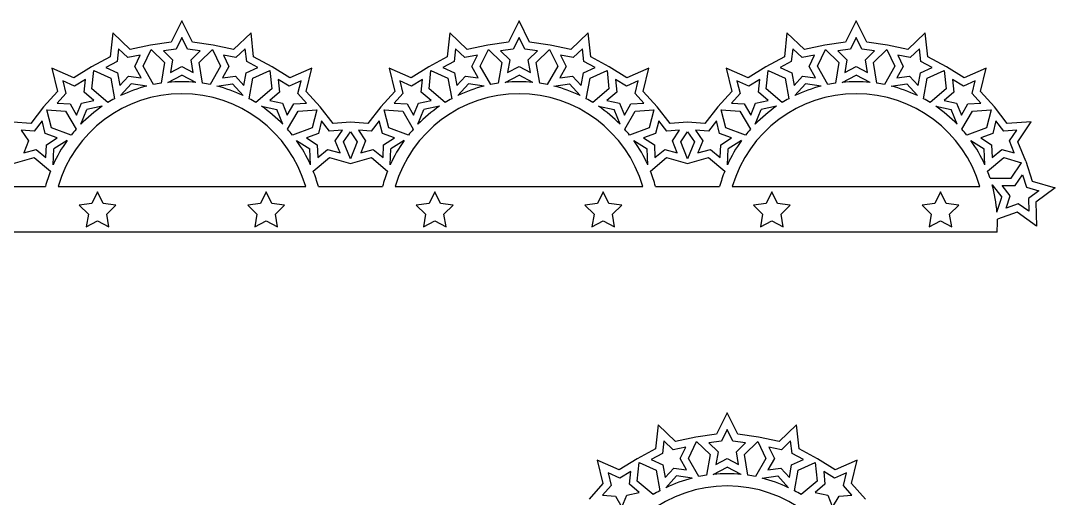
# Model space of a CAD drawing. Extents: x 129 to 581, y 103 to 417.
# Drawn here: x 378.8 to 549.2, y 338.4 to 417.1 of the extents above; entities that cross this region are included whole.
import ezdxf

# ---------------------------------------------------------------- set-up
doc = ezdxf.new("R2010")
doc.units = 0
doc.layers.get('0').update_dxf_attribs({"linetype": 'CONTINUOUS'})

msp = doc.modelspace()

# ---------------------------------------------------------------- linework, layer by layer
for p, q in [((405.306747, 417.074824), (403.553873, 413.523112)), ((407.059622, 413.523112), (405.306747, 417.074824)), ((460.833878, 417.074824), (459.081004, 413.523112)), ((462.586752, 413.523112), (460.833878, 417.074824)), ((516.361009, 417.074824), (514.608134, 413.523112)), ((518.113883, 413.523112), (516.361009, 417.074824)), ((393.914187, 415.066008), (393.481781, 411.128973)), ((396.776107, 412.328009), (393.914187, 415.066008)), ((405.306747, 414.298223), (404.369895, 412.399954)), ((406.243599, 412.399954), (405.306747, 414.298223)), ((416.699308, 415.066008), (413.837388, 412.328009)), ((417.131714, 411.128973), (416.699308, 415.066008)), ((449.441318, 415.066008), (449.008912, 411.128973)), ((452.303237, 412.328009), (449.441318, 415.066008)), ((460.833878, 414.298223), (459.897026, 412.399954)), ((461.77073, 412.399954), (460.833878, 414.298223)), ((472.226438, 415.066008), (469.364519, 412.328009)), ((472.658845, 411.128973), (472.226438, 415.066008)), ((504.968448, 415.066008), (504.536042, 411.128973)), ((507.830368, 412.328009), (504.968448, 415.066008)), ((516.361009, 414.298223), (515.424157, 412.399954)), ((517.297861, 412.399954), (516.361009, 414.298223)), ((527.753569, 415.066008), (524.891649, 412.328009)), ((528.185975, 411.128973), (527.753569, 415.066008)), ((394.86384, 412.456857), (394.632734, 410.352645)), ((396.393439, 410.99349), (394.86384, 412.456857)), ((400.146918, 413.028053), (396.776107, 412.328009)), ((403.553873, 413.523112), (400.146918, 413.028053)), ((404.369895, 412.399954), (402.275031, 412.095552)), ((408.338464, 412.095552), (406.243599, 412.399954)), ((410.466577, 413.028053), (407.059622, 413.523112)), ((413.837388, 412.328009), (410.466577, 413.028053)), ((415.749654, 412.456857), (414.220055, 410.99349)), ((415.980761, 410.352645), (415.749654, 412.456857)), ((450.390971, 412.456857), (450.159864, 410.352645)), ((451.92057, 410.99349), (450.390971, 412.456857)), ((455.674049, 413.028053), (452.303237, 412.328009)), ((459.081004, 413.523112), (455.674049, 413.028053)), ((459.897026, 412.399954), (457.802162, 412.095552)), ((463.865595, 412.095552), (461.77073, 412.399954)), ((465.993708, 413.028053), (462.586752, 413.523112)), ((469.364519, 412.328009), (465.993708, 413.028053)), ((471.276785, 412.456857), (469.747186, 410.99349)), ((471.507892, 410.352645), (471.276785, 412.456857)), ((505.918102, 412.456857), (505.686995, 410.352645)), ((507.447701, 410.99349), (505.918102, 412.456857)), ((511.201179, 413.028053), (507.830368, 412.328009)), ((514.608134, 413.523112), (511.201179, 413.028053)), ((515.424157, 412.399954), (513.329292, 412.095552)), ((519.392725, 412.095552), (517.297861, 412.399954)), ((521.520838, 413.028053), (518.113883, 413.523112)), ((524.891649, 412.328009), (521.520838, 413.028053)), ((526.803916, 412.456857), (525.274317, 410.99349)), ((527.035022, 410.352645), (526.803916, 412.456857)), ((393.481781, 411.128973), (390.44961, 409.498522)), ((398.46608, 411.423932), (396.393439, 410.99349)), ((397.547007, 409.516991), (398.46608, 411.423932)), ((398.934461, 409.565442), (400.269165, 412.334755)), ((400.269165, 412.334755), (402.470537, 410.188947)), ((402.275031, 412.095552), (403.790889, 410.617956)), ((406.822606, 410.617956), (408.338464, 412.095552)), ((408.142958, 410.188947), (410.34433, 412.334755)), ((410.34433, 412.334755), (411.679034, 409.565442)), ((412.147415, 411.423932), (413.066488, 409.516991)), ((414.220055, 410.99349), (412.147415, 411.423932)), ((420.163884, 409.498522), (417.131714, 411.128973)), ((449.008912, 411.128973), (445.976741, 409.498522)), ((453.99321, 411.423932), (451.92057, 410.99349)), ((453.074137, 409.516991), (453.99321, 411.423932)), ((454.461592, 409.565442), (455.796296, 412.334755)), ((455.796296, 412.334755), (457.997668, 410.188947)), ((457.802162, 412.095552), (459.31802, 410.617956)), ((462.349736, 410.617956), (463.865595, 412.095552)), ((463.670088, 410.188947), (465.87146, 412.334755)), ((465.87146, 412.334755), (467.206164, 409.565442)), ((467.674546, 411.423932), (468.593619, 409.516991)), ((469.747186, 410.99349), (467.674546, 411.423932)), ((475.691015, 409.498522), (472.658845, 411.128973)), ((504.536042, 411.128973), (501.503872, 409.498522)), ((509.520341, 411.423932), (507.447701, 410.99349)), ((508.601268, 409.516991), (509.520341, 411.423932)), ((509.988722, 409.565442), (511.323426, 412.334755)), ((511.323426, 412.334755), (513.524799, 410.188947)), ((513.329292, 412.095552), (514.84515, 410.617956)), ((517.876867, 410.617956), (519.392725, 412.095552)), ((519.197219, 410.188947), (521.398591, 412.334755)), ((521.398591, 412.334755), (522.733295, 409.565442)), ((523.201676, 411.423932), (524.120749, 409.516991)), ((525.274317, 410.99349), (523.201676, 411.423932)), ((531.218146, 409.498522), (528.185975, 411.128973)), ((387.521513, 407.687811), (383.895738, 409.281853)), ((383.895738, 409.281853), (384.835954, 405.434359)), ((390.44961, 409.498522), (387.521513, 407.687811)), ((394.632734, 410.352645), (392.768317, 409.350115)), ((392.768317, 409.350115), (394.698125, 408.480083)), ((398.596862, 407.678807), (397.547007, 409.516991)), ((400.650725, 406.560449), (398.934461, 409.565442)), ((402.470537, 410.188947), (401.885545, 406.778181)), ((403.790889, 410.617956), (403.433044, 408.531556)), ((403.433044, 408.531556), (405.306747, 409.51662)), ((405.306747, 409.51662), (407.180451, 408.531556)), ((407.180451, 408.531556), (406.822606, 410.617956)), ((408.72795, 406.778181), (408.142958, 410.188947)), ((411.679034, 409.565442), (409.96277, 406.560449)), ((413.066488, 409.516991), (412.016632, 407.678807)), ((415.91537, 408.480083), (417.845178, 409.350115)), ((417.845178, 409.350115), (415.980761, 410.352645)), ((423.091982, 407.687811), (420.163884, 409.498522)), ((426.717757, 409.281853), (423.091982, 407.687811)), ((425.777541, 405.434359), (426.717757, 409.281853)), ((439.422868, 409.281853), (440.363085, 405.434359)), ((443.048644, 407.687811), (439.422868, 409.281853)), ((445.976741, 409.498522), (443.048644, 407.687811)), ((450.159864, 410.352645), (448.295447, 409.350115)), ((448.295447, 409.350115), (450.225256, 408.480083)), ((454.123993, 407.678807), (453.074137, 409.516991)), ((456.177856, 406.560449), (454.461592, 409.565442)), ((457.997668, 410.188947), (457.412676, 406.778181)), ((459.31802, 410.617956), (458.960174, 408.531556)), ((458.960174, 408.531556), (460.833878, 409.51662)), ((460.833878, 409.51662), (462.707582, 408.531556)), ((462.707582, 408.531556), (462.349736, 410.617956)), ((464.25508, 406.778181), (463.670088, 410.188947)), ((467.206164, 409.565442), (465.4899, 406.560449)), ((468.593619, 409.516991), (467.543763, 407.678807)), ((471.4425, 408.480083), (473.372309, 409.350115)), ((473.372309, 409.350115), (471.507892, 410.352645)), ((478.619112, 407.687811), (475.691015, 409.498522)), ((482.244888, 409.281853), (478.619112, 407.687811)), ((481.304671, 405.434359), (482.244888, 409.281853)), ((498.575774, 407.687811), (494.949999, 409.281853)), ((494.949999, 409.281853), (495.890215, 405.434359)), ((501.503872, 409.498522), (498.575774, 407.687811)), ((505.686995, 410.352645), (503.822578, 409.350115)), ((503.822578, 409.350115), (505.752386, 408.480083)), ((509.651124, 407.678807), (508.601268, 409.516991)), ((511.704986, 406.560449), (509.988722, 409.565442)), ((513.524799, 410.188947), (512.939806, 406.778181)), ((514.84515, 410.617956), (514.487305, 408.531556)), ((514.487305, 408.531556), (516.361009, 409.51662)), ((516.361009, 409.51662), (518.234713, 408.531556)), ((518.234713, 408.531556), (517.876867, 410.617956)), ((519.782211, 406.778181), (519.197219, 410.188947)), ((522.733295, 409.565442), (521.017031, 406.560449)), ((524.120749, 409.516991), (523.070894, 407.678807)), ((526.969631, 408.480083), (528.89944, 409.350115)), ((528.89944, 409.350115), (527.035022, 410.352645)), ((534.146243, 407.687811), (531.218146, 409.498522)), ((537.772018, 409.281853), (534.146243, 407.687811)), ((536.831802, 405.434359), (537.772018, 409.281853)), ((389.418781, 407.41626), (387.618356, 406.302892)), ((389.207347, 405.309981), (389.418781, 407.41626)), ((390.494557, 405.830047), (390.801607, 408.888846)), ((390.801607, 408.888846), (393.60413, 407.62536)), ((393.60413, 407.62536), (394.220968, 404.220208)), ((394.698125, 408.480083), (395.075451, 406.397118)), ((395.075451, 406.397118), (396.499245, 407.96362)), ((396.499245, 407.96362), (398.596862, 407.678807)), ((403.002037, 406.916662), (405.306747, 408.12832)), ((407.611457, 406.916662), (405.306747, 408.12832)), ((412.016632, 407.678807), (414.11425, 407.96362)), ((414.11425, 407.96362), (415.538044, 406.397118)), ((415.538044, 406.397118), (415.91537, 408.480083)), ((416.392527, 404.220208), (417.009365, 407.62536)), ((417.009365, 407.62536), (419.811888, 408.888846)), ((419.811888, 408.888846), (420.118938, 405.830047)), ((422.995139, 406.302892), (421.194714, 407.41626)), ((421.194714, 407.41626), (421.406148, 405.309981)), ((444.945912, 407.41626), (443.145487, 406.302892)), ((444.734478, 405.309981), (444.945912, 407.41626)), ((446.021687, 405.830047), (446.328738, 408.888846)), ((446.328738, 408.888846), (449.13126, 407.62536)), ((449.13126, 407.62536), (449.748098, 404.220208)), ((450.225256, 408.480083), (450.602582, 406.397118)), ((450.602582, 406.397118), (452.026376, 407.96362)), ((452.026376, 407.96362), (454.123993, 407.678807)), ((458.529168, 406.916662), (460.833878, 408.12832)), ((463.138588, 406.916662), (460.833878, 408.12832)), ((467.543763, 407.678807), (469.641381, 407.96362)), ((469.641381, 407.96362), (471.065174, 406.397118)), ((471.065174, 406.397118), (471.4425, 408.480083)), ((471.919658, 404.220208), (472.536496, 407.62536)), ((472.536496, 407.62536), (475.339018, 408.888846)), ((475.339018, 408.888846), (475.646069, 405.830047)), ((478.522269, 406.302892), (476.721844, 407.41626)), ((476.721844, 407.41626), (476.933278, 405.309981)), ((500.473042, 407.41626), (498.672617, 406.302892)), ((500.261608, 405.309981), (500.473042, 407.41626)), ((501.548818, 405.830047), (501.855868, 408.888846)), ((501.855868, 408.888846), (504.658391, 407.62536)), ((504.658391, 407.62536), (505.275229, 404.220208)), ((505.752386, 408.480083), (506.129712, 406.397118)), ((506.129712, 406.397118), (507.553506, 407.96362)), ((507.553506, 407.96362), (509.651124, 407.678807)), ((514.056299, 406.916662), (516.361009, 408.12832)), ((518.665719, 406.916662), (516.361009, 408.12832)), ((523.070894, 407.678807), (525.168511, 407.96362)), ((525.168511, 407.96362), (526.592305, 406.397118)), ((526.592305, 406.397118), (526.969631, 408.480083)), ((527.446788, 404.220208), (528.063626, 407.62536)), ((528.063626, 407.62536), (530.866149, 408.888846)), ((530.866149, 408.888846), (531.1732, 405.830047)), ((534.0494, 406.302892), (532.248975, 407.41626)), ((532.248975, 407.41626), (532.460409, 405.309981)), ((387.618356, 406.302892), (385.680502, 407.154854)), ((385.680502, 407.154854), (386.183016, 405.098499)), ((393.135085, 403.593274), (390.494557, 405.830047)), ((395.222764, 404.732202), (396.974071, 406.659045)), ((399.554202, 406.308716), (396.974071, 406.659045)), ((411.059293, 406.308716), (413.639423, 406.659045)), ((415.390731, 404.732202), (413.639423, 406.659045)), ((420.118938, 405.830047), (417.478409, 403.593274)), ((424.932993, 407.154854), (422.995139, 406.302892)), ((424.430479, 405.098499), (424.932993, 407.154854)), ((441.207633, 407.154854), (441.710146, 405.098499)), ((443.145487, 406.302892), (441.207633, 407.154854)), ((448.662216, 403.593274), (446.021687, 405.830047)), ((450.749894, 404.732202), (452.501202, 406.659045)), ((455.081332, 406.308716), (452.501202, 406.659045)), ((466.586424, 406.308716), (469.166554, 406.659045)), ((470.917862, 404.732202), (469.166554, 406.659045)), ((475.646069, 405.830047), (473.00554, 403.593274)), ((480.460124, 407.154854), (478.522269, 406.302892)), ((479.95761, 405.098499), (480.460124, 407.154854)), ((498.672617, 406.302892), (496.734763, 407.154854)), ((496.734763, 407.154854), (497.237277, 405.098499)), ((504.189347, 403.593274), (501.548818, 405.830047)), ((506.277025, 404.732202), (508.028333, 406.659045)), ((510.608463, 406.308716), (508.028333, 406.659045)), ((522.113554, 406.308716), (524.693685, 406.659045)), ((526.444992, 404.732202), (524.693685, 406.659045)), ((531.1732, 405.830047), (528.532671, 403.593274)), ((535.987254, 407.154854), (534.0494, 406.302892)), ((535.48474, 405.098499), (535.987254, 407.154854)), ((384.835954, 405.434359), (382.544293, 402.865173)), ((386.183016, 405.098499), (384.773922, 403.518761)), ((388.754057, 403.491934), (390.822585, 403.941724)), ((390.822585, 403.941724), (389.207347, 405.309981)), ((421.406148, 405.309981), (419.79091, 403.941724)), ((419.79091, 403.941724), (421.859438, 403.491934)), ((425.839573, 403.518761), (424.430479, 405.098499)), ((428.069202, 402.865173), (425.777541, 405.434359)), ((440.363085, 405.434359), (438.071424, 402.865173)), ((441.710146, 405.098499), (440.301053, 403.518761)), ((444.281188, 403.491934), (446.349715, 403.941724)), ((446.349715, 403.941724), (444.734478, 405.309981)), ((476.933278, 405.309981), (475.318041, 403.941724)), ((475.318041, 403.941724), (477.386568, 403.491934)), ((481.366703, 403.518761), (479.95761, 405.098499)), ((483.596332, 402.865173), (481.304671, 405.434359)), ((495.890215, 405.434359), (493.598554, 402.865173)), ((497.237277, 405.098499), (495.828183, 403.518761)), ((499.808318, 403.491934), (501.876846, 403.941724)), ((501.876846, 403.941724), (500.261608, 405.309981)), ((532.460409, 405.309981), (530.845171, 403.941724)), ((530.845171, 403.941724), (532.913699, 403.491934)), ((536.893834, 403.518761), (535.48474, 405.098499)), ((539.123463, 402.865173), (536.831802, 405.434359)), ((382.544293, 402.865173), (380.412081, 400.162193)), ((383.841221, 399.433307), (383.083583, 402.412655)), ((383.083583, 402.412655), (386.149231, 402.183886)), ((384.773922, 403.518761), (386.884918, 403.361231)), ((386.149231, 402.183886), (387.893499, 399.195061)), ((386.884918, 403.361231), (387.951904, 401.532937)), ((387.951904, 401.532937), (388.754057, 403.491934)), ((388.659768, 400.018811), (389.646439, 402.428434)), ((392.190788, 402.98169), (389.646439, 402.428434)), ((418.422707, 402.98169), (420.967056, 402.428434)), ((421.953727, 400.018811), (420.967056, 402.428434)), ((421.859438, 403.491934), (422.661591, 401.532937)), ((422.661591, 401.532937), (423.728577, 403.361231)), ((422.719996, 399.195061), (424.464264, 402.183886)), ((423.728577, 403.361231), (425.839573, 403.518761)), ((424.464264, 402.183886), (427.529912, 402.412655)), ((427.529912, 402.412655), (426.772274, 399.433307)), ((430.201413, 400.162193), (428.069202, 402.865173)), ((438.071424, 402.865173), (435.939212, 400.162193)), ((439.368351, 399.433307), (438.610714, 402.412655)), ((438.610714, 402.412655), (441.676361, 402.183886)), ((440.301053, 403.518761), (442.412048, 403.361231)), ((441.676361, 402.183886), (443.42063, 399.195061)), ((442.412048, 403.361231), (443.479035, 401.532937)), ((443.479035, 401.532937), (444.281188, 403.491934)), ((444.186898, 400.018811), (445.17357, 402.428434)), ((447.717919, 402.98169), (445.17357, 402.428434)), ((473.949837, 402.98169), (476.494186, 402.428434)), ((477.480858, 400.018811), (476.494186, 402.428434)), ((477.386568, 403.491934), (478.188722, 401.532937)), ((478.188722, 401.532937), (479.255708, 403.361231)), ((478.247126, 399.195061), (479.991395, 402.183886)), ((479.255708, 403.361231), (481.366703, 403.518761)), ((479.991395, 402.183886), (483.057042, 402.412655)), ((483.057042, 402.412655), (482.299405, 399.433307)), ((485.728544, 400.162193), (483.596332, 402.865173)), ((493.598554, 402.865173), (491.466343, 400.162193)), ((494.895482, 399.433307), (494.137844, 402.412655)), ((494.137844, 402.412655), (497.203492, 402.183886)), ((495.828183, 403.518761), (497.939179, 403.361231)), ((497.203492, 402.183886), (498.94776, 399.195061)), ((497.939179, 403.361231), (499.006165, 401.532937)), ((499.006165, 401.532937), (499.808318, 403.491934)), ((499.714029, 400.018811), (500.700701, 402.428434)), ((503.245049, 402.98169), (500.700701, 402.428434)), ((529.476968, 402.98169), (532.021317, 402.428434)), ((533.007989, 400.018811), (532.021317, 402.428434)), ((532.913699, 403.491934), (533.715852, 401.532937)), ((533.715852, 401.532937), (534.782839, 403.361231)), ((533.774257, 399.195061), (535.518526, 402.183886)), ((534.782839, 403.361231), (536.893834, 403.518761)), ((535.518526, 402.183886), (538.584173, 402.412655)), ((538.584173, 402.412655), (537.826535, 399.433307)), ((541.255675, 400.162193), (539.123463, 402.865173)), ((382.287806, 400.555923), (380.976754, 398.893917)), ((382.809513, 398.504352), (382.287806, 400.555923)), ((428.325689, 400.555923), (427.803982, 398.504352)), ((429.636741, 398.893917), (428.325689, 400.555923)), ((437.814936, 400.555923), (436.503884, 398.893917)), ((438.336643, 398.504352), (437.814936, 400.555923)), ((483.85282, 400.555923), (483.331113, 398.504352)), ((485.163872, 398.893917), (483.85282, 400.555923)), ((493.342067, 400.555923), (492.031015, 398.893917)), ((493.863774, 398.504352), (493.342067, 400.555923)), ((539.37995, 400.555923), (538.858243, 398.504352)), ((540.691002, 398.893917), (539.37995, 400.555923)), ((380.412081, 400.162193), (377.543182, 400.34934)), ((380.976754, 398.893917), (378.864378, 399.031715)), ((378.864378, 399.031715), (380.039902, 397.271242)), ((387.087528, 398.234541), (383.841221, 399.433307)), ((426.772274, 399.433307), (423.525967, 398.234541)), ((431.749116, 399.031715), (429.636741, 398.893917)), ((433.070313, 400.34934), (430.201413, 400.162193)), ((430.573593, 397.271242), (431.749116, 399.031715)), ((431.954288, 397.126125), (433.070313, 398.797492)), ((435.939212, 400.162193), (433.070313, 400.34934)), ((433.070313, 398.797492), (434.186338, 397.126125)), ((434.391509, 399.031715), (435.567033, 397.271242)), ((436.503884, 398.893917), (434.391509, 399.031715)), ((442.614658, 398.234541), (439.368351, 399.433307)), ((482.299405, 399.433307), (479.053098, 398.234541)), ((487.276247, 399.031715), (485.163872, 398.893917)), ((488.597443, 400.34934), (485.728544, 400.162193)), ((486.100724, 397.271242), (487.276247, 399.031715)), ((487.481418, 397.126125), (488.597443, 398.797492)), ((491.466343, 400.162193), (488.597443, 400.34934)), ((488.597443, 398.797492), (489.713468, 397.126125)), ((492.031015, 398.893917), (489.91864, 399.031715)), ((489.91864, 399.031715), (491.094163, 397.271242)), ((498.141789, 398.234541), (494.895482, 399.433307)), ((537.826535, 399.433307), (534.580228, 398.234541)), ((542.803378, 399.031715), (540.691002, 398.893917)), ((545.207984, 400.420015), (541.255675, 400.162193)), ((541.627854, 397.271242), (542.803378, 399.031715)), ((543.008549, 397.126125), (545.207984, 400.420015)), ((380.039902, 397.271242), (379.256089, 395.304836)), ((384.795311, 397.771056), (382.809513, 398.504352)), ((383.005368, 396.640913), (384.795311, 397.771056)), ((386.409353, 397.336871), (384.207671, 395.946763)), ((424.204142, 397.336871), (426.405824, 395.946763)), ((427.803982, 398.504352), (425.818184, 397.771056)), ((425.818184, 397.771056), (427.608127, 396.640913)), ((431.357406, 395.304836), (430.573593, 397.271242)), ((433.070313, 394.326274), (431.954288, 397.126125)), ((434.186338, 397.126125), (433.070313, 394.326274)), ((435.567033, 397.271242), (434.78322, 395.304836)), ((440.322441, 397.771056), (438.336643, 398.504352)), ((438.532499, 396.640913), (440.322441, 397.771056)), ((441.936483, 397.336871), (439.734802, 395.946763)), ((479.731273, 397.336871), (481.932954, 395.946763)), ((483.331113, 398.504352), (481.345315, 397.771056)), ((481.345315, 397.771056), (483.135257, 396.640913)), ((486.884536, 395.304836), (486.100724, 397.271242)), ((488.597443, 394.326274), (487.481418, 397.126125)), ((489.713468, 397.126125), (488.597443, 394.326274)), ((491.094163, 397.271242), (490.31035, 395.304836)), ((495.849572, 397.771056), (493.863774, 398.504352)), ((494.059629, 396.640913), (495.849572, 397.771056)), ((497.463614, 397.336871), (495.261933, 395.946763)), ((535.258403, 397.336871), (537.460085, 395.946763)), ((538.858243, 398.504352), (536.872445, 397.771056)), ((536.872445, 397.771056), (538.662388, 396.640913)), ((542.411667, 395.304836), (541.627854, 397.271242)), ((544.283292, 393.928086), (543.008549, 397.126125)), ((379.256089, 395.304836), (381.293654, 395.878809)), ((381.293654, 395.878809), (382.921607, 394.525706)), ((382.921607, 394.525706), (383.005368, 396.640913)), ((384.104643, 393.344997), (384.207671, 395.946763)), ((426.508852, 393.344997), (426.405824, 395.946763)), ((427.608127, 396.640913), (427.691888, 394.525706)), ((427.691888, 394.525706), (429.31984, 395.878809)), ((429.31984, 395.878809), (431.357406, 395.304836)), ((434.78322, 395.304836), (436.820785, 395.878809)), ((436.820785, 395.878809), (438.448738, 394.525706)), ((438.448738, 394.525706), (438.532499, 396.640913)), ((439.631773, 393.344997), (439.734802, 395.946763)), ((482.035983, 393.344997), (481.932954, 395.946763)), ((483.135257, 396.640913), (483.219018, 394.525706)), ((483.219018, 394.525706), (484.846971, 395.878809)), ((484.846971, 395.878809), (486.884536, 395.304836)), ((490.31035, 395.304836), (492.347916, 395.878809)), ((492.347916, 395.878809), (493.975868, 394.525706)), ((493.975868, 394.525706), (494.059629, 396.640913)), ((495.158904, 393.344997), (495.261933, 395.946763)), ((537.563113, 393.344997), (537.460085, 395.946763)), ((538.662388, 396.640913), (538.746149, 394.525706)), ((538.746149, 394.525706), (540.374102, 395.878809)), ((540.374102, 395.878809), (542.411667, 395.304836)), ((377.543182, 393.545664), (381.005011, 394.520847)), ((381.005011, 394.520847), (383.666325, 392.308845)), ((426.947169, 392.308845), (429.608484, 394.520847)), ((429.608484, 394.520847), (433.070313, 393.545664)), ((433.070313, 393.545664), (436.532141, 394.520847)), ((436.532141, 394.520847), (439.193456, 392.308845)), ((482.4743, 392.308845), (485.135615, 394.520847)), ((485.135615, 394.520847), (488.597443, 393.545664)), ((488.597443, 393.545664), (492.059272, 394.520847)), ((492.059272, 394.520847), (494.720587, 392.308845)), ((538.001431, 392.308845), (540.662745, 394.520847)), ((540.662745, 394.520847), (543.621756, 393.687306)), ((541.890812, 391.146762), (543.621756, 393.687306)), ((544.283292, 393.928086), (545.362443, 390.658856)), ((538.430279, 391.130593), (541.890812, 391.146762)), ((542.542579, 389.920966), (543.734502, 391.670377)), ((543.734502, 391.670377), (544.398048, 389.660197)), ((545.362443, 390.658856), (549.164579, 389.54936)), ((372.257042, 389.770786), (382.829322, 389.770786)), ((384.906476, 389.770786), (425.707019, 389.770786)), ((391.424965, 388.879533), (390.488113, 386.981264)), ((392.361817, 386.981264), (391.424965, 388.879533)), ((419.18853, 388.879533), (418.251678, 386.981264)), ((420.125382, 386.981264), (419.18853, 388.879533)), ((427.784173, 389.770786), (438.356453, 389.770786)), ((440.433606, 389.770786), (481.23415, 389.770786)), ((446.952095, 388.879533), (446.015243, 386.981264)), ((447.888947, 386.981264), (446.952095, 388.879533)), ((474.715661, 388.879533), (473.778809, 386.981264)), ((475.652513, 386.981264), (474.715661, 388.879533)), ((483.311303, 389.770786), (493.883583, 389.770786)), ((495.960737, 389.770786), (536.76128, 389.770786)), ((502.479226, 388.879533), (501.542374, 386.981264)), ((503.416078, 386.981264), (502.479226, 388.879533)), ((530.242791, 388.879533), (529.305939, 386.981264)), ((531.179643, 386.981264), (530.242791, 388.879533)), ((538.760534, 390.05511), (540.353993, 387.995816)), ((540.425737, 389.911075), (542.542579, 389.920966)), ((541.721202, 388.236892), (540.425737, 389.911075)), ((544.398048, 389.660197), (546.430161, 389.067209)), ((546.430161, 389.067209), (544.723414, 387.814959)), ((549.164579, 389.54936), (545.971209, 387.206368)), ((390.488113, 386.981264), (388.393248, 386.676862)), ((394.456681, 386.676862), (392.361817, 386.981264)), ((418.251678, 386.981264), (416.156814, 386.676862)), ((422.220247, 386.676862), (420.125382, 386.981264)), ((446.015243, 386.981264), (443.920379, 386.676862)), ((449.983812, 386.676862), (447.888947, 386.981264)), ((473.778809, 386.981264), (471.683944, 386.676862)), ((477.747377, 386.676862), (475.652513, 386.981264)), ((501.542374, 386.981264), (499.44751, 386.676862)), ((505.510943, 386.676862), (503.416078, 386.981264)), ((529.305939, 386.981264), (527.211075, 386.676862)), ((533.274508, 386.676862), (531.179643, 386.981264)), ((539.560952, 385.515718), (540.353993, 387.995816)), ((541.076468, 386.220599), (541.721202, 388.236892)), ((543.069031, 386.935308), (541.076468, 386.220599)), ((544.787406, 385.699061), (543.069031, 386.935308)), ((544.723414, 387.814959), (544.787406, 385.699061)), ((545.971209, 387.206368), (546.090941, 383.247468)), ((388.393248, 386.676862), (389.909106, 385.199265)), ((389.909106, 385.199265), (389.551261, 383.112866)), ((392.940823, 385.199265), (394.456681, 386.676862)), ((393.298669, 383.112866), (392.940823, 385.199265)), ((416.156814, 386.676862), (417.672672, 385.199265)), ((417.672672, 385.199265), (417.314826, 383.112866)), ((420.704388, 385.199265), (422.220247, 386.676862)), ((421.062234, 383.112866), (420.704388, 385.199265)), ((443.920379, 386.676862), (445.436237, 385.199265)), ((445.436237, 385.199265), (445.078392, 383.112866)), ((448.467954, 385.199265), (449.983812, 386.676862)), ((448.825799, 383.112866), (448.467954, 385.199265)), ((471.683944, 386.676862), (473.199802, 385.199265)), ((473.199802, 385.199265), (472.841957, 383.112866)), ((476.231519, 385.199265), (477.747377, 386.676862)), ((476.589365, 383.112866), (476.231519, 385.199265)), ((499.44751, 386.676862), (500.963368, 385.199265)), ((500.963368, 385.199265), (500.605522, 383.112866)), ((503.995084, 385.199265), (505.510943, 386.676862)), ((504.35293, 383.112866), (503.995084, 385.199265)), ((527.211075, 386.676862), (528.726933, 385.199265)), ((528.726933, 385.199265), (528.369088, 383.112866)), ((531.75865, 385.199265), (533.274508, 386.676862)), ((532.116495, 383.112866), (531.75865, 385.199265)), ((542.875817, 385.560519), (539.61845, 384.39214)), ((546.090941, 383.247468), (542.875817, 385.560519)), ((389.551261, 383.112866), (391.424965, 384.09793)), ((391.424965, 384.09793), (393.298669, 383.112866)), ((417.314826, 383.112866), (419.18853, 384.09793)), ((419.18853, 384.09793), (421.062234, 383.112866)), ((445.078392, 383.112866), (446.952095, 384.09793)), ((446.952095, 384.09793), (448.825799, 383.112866)), ((472.841957, 383.112866), (474.715661, 384.09793)), ((474.715661, 384.09793), (476.589365, 383.112866)), ((500.605522, 383.112866), (502.479226, 384.09793)), ((502.479226, 384.09793), (504.35293, 383.112866)), ((528.369088, 383.112866), (530.242791, 384.09793)), ((530.242791, 384.09793), (532.116495, 383.112866)), ((539.578854, 382.270786), (215.50751, 382.270786)), ((495.128915, 352.507544), (493.376041, 348.955833)), ((496.88179, 348.955833), (495.128915, 352.507544)), ((483.736355, 350.498729), (483.303949, 346.561693)), ((486.598275, 347.76073), (483.736355, 350.498729)), ((495.128915, 349.730944), (494.192063, 347.832675)), ((496.065767, 347.832675), (495.128915, 349.730944)), ((506.521476, 350.498729), (503.659556, 347.76073)), ((506.953882, 346.561693), (506.521476, 350.498729)), ((484.686008, 347.889578), (484.454902, 345.785366)), ((486.215607, 346.42621), (484.686008, 347.889578)), ((489.969086, 348.460774), (486.598275, 347.76073)), ((488.756629, 344.998163), (490.091333, 347.767476)), ((493.376041, 348.955833), (489.969086, 348.460774)), ((490.091333, 347.767476), (492.292705, 345.621668)), ((494.192063, 347.832675), (492.097199, 347.528273)), ((498.160632, 347.528273), (496.065767, 347.832675)), ((500.288745, 348.460774), (496.88179, 348.955833)), ((497.965126, 345.621668), (500.166498, 347.767476)), ((500.166498, 347.767476), (501.501202, 344.998163)), ((503.659556, 347.76073), (500.288745, 348.460774)), ((505.571822, 347.889578), (504.042223, 346.42621)), ((505.802929, 345.785366), (505.571822, 347.889578)), ((483.303949, 346.561693), (480.271779, 344.931242)), ((488.288248, 346.856652), (486.215607, 346.42621)), ((487.369175, 344.949712), (488.288248, 346.856652)), ((492.097199, 347.528273), (493.613057, 346.050677)), ((493.613057, 346.050677), (493.255212, 343.964277)), ((496.644774, 346.050677), (498.160632, 347.528273)), ((497.002619, 343.964277), (496.644774, 346.050677)), ((504.042223, 346.42621), (501.969583, 346.856652)), ((501.969583, 346.856652), (502.888656, 344.949712)), ((509.986052, 344.931242), (506.953882, 346.561693)), ((477.343681, 343.120531), (473.717906, 344.714574)), ((473.717906, 344.714574), (474.658122, 340.86708)), ((480.271779, 344.931242), (477.343681, 343.120531)), ((480.316725, 341.262768), (480.623775, 344.321567)), ((480.623775, 344.321567), (483.426298, 343.058081)), ((484.454902, 345.785366), (482.590485, 344.782836)), ((482.590485, 344.782836), (484.520293, 343.912803)), ((488.41903, 343.111527), (487.369175, 344.949712)), ((490.472893, 341.993169), (488.756629, 344.998163)), ((492.292705, 345.621668), (491.707713, 342.210901)), ((493.255212, 343.964277), (495.128915, 344.949341)), ((495.128915, 344.949341), (497.002619, 343.964277)), ((498.550118, 342.210901), (497.965126, 345.621668)), ((501.501202, 344.998163), (499.784938, 341.993169)), ((502.888656, 344.949712), (501.8388, 343.111527)), ((505.737538, 343.912803), (507.667346, 344.782836)), ((507.667346, 344.782836), (505.802929, 345.785366)), ((506.831533, 343.058081), (509.634056, 344.321567)), ((509.634056, 344.321567), (509.941106, 341.262768)), ((512.91415, 343.120531), (509.986052, 344.931242)), ((516.539925, 344.714574), (512.91415, 343.120531)), ((515.599709, 340.86708), (516.539925, 344.714574)), ((475.50267, 342.587575), (476.005184, 340.531219)), ((477.440524, 341.735613), (475.50267, 342.587575)), ((479.240949, 342.848981), (477.440524, 341.735613)), ((479.029515, 340.742701), (479.240949, 342.848981)), ((483.426298, 343.058081), (484.043136, 339.652929)), ((484.520293, 343.912803), (484.897619, 341.829839)), ((484.897619, 341.829839), (486.321413, 343.396341)), ((486.321413, 343.396341), (488.41903, 343.111527)), ((492.824205, 342.349383), (495.128915, 343.561041)), ((497.433625, 342.349383), (495.128915, 343.561041)), ((501.8388, 343.111527), (503.936418, 343.396341)), ((503.936418, 343.396341), (505.360212, 341.829839)), ((505.360212, 341.829839), (505.737538, 343.912803)), ((506.214695, 339.652929), (506.831533, 343.058081)), ((512.817307, 341.735613), (511.016882, 342.848981)), ((511.016882, 342.848981), (511.228316, 340.742701)), ((514.755161, 342.587575), (512.817307, 341.735613)), ((514.252647, 340.531219), (514.755161, 342.587575)), ((474.658122, 340.86708), (472.366461, 338.297893)), ((482.957253, 339.025994), (480.316725, 341.262768)), ((485.044932, 340.164922), (486.796239, 342.091765)), ((489.37637, 341.741437), (486.796239, 342.091765)), ((500.881461, 341.741437), (503.461591, 342.091765)), ((505.212899, 340.164922), (503.461591, 342.091765)), ((509.941106, 341.262768), (507.300577, 339.025994)), ((517.89137, 338.297893), (515.599709, 340.86708)), ((476.005184, 340.531219), (474.59609, 338.951481)), ((478.576225, 338.924654), (480.644753, 339.374445)), ((480.644753, 339.374445), (479.029515, 340.742701)), ((511.228316, 340.742701), (509.613078, 339.374445)), ((509.613078, 339.374445), (511.681606, 338.924654)), ((515.661741, 338.951481), (514.252647, 340.531219)), ((474.59609, 338.951481), (476.707086, 338.793952)), ((476.707086, 338.793952), (477.774072, 336.965658)), ((477.774072, 336.965658), (478.576225, 338.924654)), ((511.681606, 338.924654), (512.483759, 336.965658)), ((512.483759, 336.965658), (513.550745, 338.793952)), ((513.550745, 338.793952), (515.661741, 338.951481))]:
    msp.add_line(p, q)
for centre, radius, start, end in [((405.306747, 383.765206), 23.26589, 104.314979, 115.685021), ((405.306747, 383.765206), 23.26589, 98.455892, 101.544108), ((405.306747, 383.765206), 23.26589, 84.314979, 95.685021), ((405.306747, 383.765206), 23.26589, 78.455892, 81.544108), ((405.306747, 383.765206), 23.26589, 64.314979, 75.685021), ((460.833878, 383.765206), 23.26589, 104.314979, 115.685021), ((460.833878, 383.765206), 23.26589, 98.455892, 101.544108), ((460.833878, 383.765206), 23.26589, 84.314979, 95.685021), ((460.833878, 383.765206), 23.26589, 78.455892, 81.544108), ((460.833878, 383.765206), 23.26589, 64.314979, 75.685021), ((516.361009, 383.765206), 23.26589, 104.314979, 115.685021), ((516.361009, 383.765206), 23.26589, 98.455892, 101.544108), ((516.361009, 383.765206), 23.26589, 84.314979, 95.685021), ((516.361009, 383.765206), 23.26589, 78.455892, 81.544108), ((516.361009, 383.765206), 23.26589, 64.314979, 75.685021), ((405.306747, 383.765206), 21.26589, 16.403757, 163.596243), ((405.306747, 383.765206), 23.26589, 118.455892, 121.544108), ((405.306747, 383.765206), 23.26589, 58.455892, 61.544108), ((460.833878, 383.765206), 21.26589, 16.403757, 163.596243), ((460.833878, 383.765206), 23.26589, 118.455892, 121.544108), ((460.833878, 383.765206), 23.26589, 58.455892, 61.544108), ((516.361009, 383.765206), 21.26589, 16.403757, 163.596243), ((516.361009, 383.765206), 23.26589, 118.455892, 121.544108), ((516.361009, 383.765206), 23.26589, 58.455892, 61.544108), ((405.306747, 383.765206), 23.26589, 124.314979, 135.685021), ((405.306747, 383.765206), 23.26589, 44.314979, 55.685021), ((460.833878, 383.765206), 23.26589, 124.314979, 135.685021), ((460.833878, 383.765206), 23.26589, 44.314979, 55.685021), ((516.361009, 383.765206), 23.26589, 124.314979, 135.685021), ((516.361009, 383.765206), 23.26589, 44.314979, 55.685021), ((405.306747, 383.765206), 23.26589, 138.455892, 141.544108), ((405.306747, 383.765206), 23.26589, 38.455892, 41.544108), ((460.833878, 383.765206), 23.26589, 138.455892, 141.544108), ((460.833878, 383.765206), 23.26589, 38.455892, 41.544108), ((516.361009, 383.765206), 23.26589, 138.455892, 141.544108), ((516.361009, 383.765206), 23.26589, 38.455892, 41.544108), ((405.306747, 383.765206), 23.26589, 144.314979, 155.685021), ((405.306747, 383.765206), 23.26589, 24.314979, 35.685021), ((460.833878, 383.765206), 23.26589, 144.314979, 155.685021), ((460.833878, 383.765206), 23.26589, 24.314979, 35.685021), ((516.361009, 383.765206), 23.26589, 144.314979, 155.685021), ((516.361009, 383.765206), 23.26589, 24.314979, 35.685021), ((405.306747, 383.765206), 23.26589, 158.455892, 165.040981), ((405.306747, 383.765206), 23.26589, 14.959019, 21.544108), ((460.833878, 383.765206), 23.26589, 158.455892, 165.040981), ((460.833878, 383.765206), 23.26589, 14.959019, 21.544108), ((516.361009, 383.765206), 23.26589, 158.455892, 165.040981), ((516.361009, 383.765206), 23.26589, 18.455892, 21.544108), ((516.361009, 383.765206), 23.26589, 14.959019, 15.685021), ((516.361009, 383.765206), 23.26589, 4.314979, 15.685021), ((516.361009, 383.765206), 23.26589, 356.317229, 1.544108), ((495.128915, 319.197926), 23.26589, 104.314979, 115.685021), ((495.128915, 319.197926), 23.26589, 98.455892, 101.544108), ((495.128915, 319.197926), 23.26589, 84.314979, 95.685021), ((495.128915, 319.197926), 23.26589, 78.455892, 81.544108), ((495.128915, 319.197926), 23.26589, 64.314979, 75.685021), ((495.128915, 319.197926), 21.26589, 14.383776, 165.616224), ((495.128915, 319.197926), 23.26589, 118.455892, 121.544108), ((495.128915, 319.197926), 23.26589, 58.455892, 61.544108)]:
    msp.add_arc(centre, radius, start, end)

doc.saveas('drawing.dxf')
